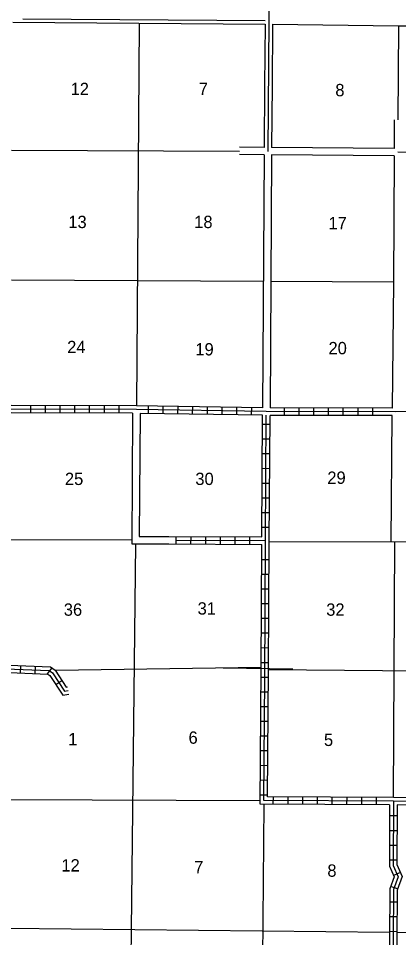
# Model space of a CAD drawing. Extents: x 1231110 to 1614361, y 15602718 to 15977648.
# Drawn here: x 1461563 to 1476965, y 15639192 to 15676482 of the extents above; entities that cross this region are included whole.
import ezdxf

# ---------------------------------------------------------------- set-up
doc = ezdxf.new("R2010")
doc.units = 0
for name, color, linetype in [('L10', 7, 'Continuous'), ('L11', 7, 'Continuous'), ('L13', 7, 'Continuous'), ('L14', 7, 'Continuous'), ('L8', 7, 'Continuous'), ('L9', 7, 'Continuous')]:
    doc.layers.add(name, color=color, linetype=linetype)

msp = doc.modelspace()

# ---------------------------------------------------------------- linework, layer by layer
at = {"layer": 'L10'}
for p, q in [((1461337, 15676323), (1471553, 15676248)), ((1471553, 15676248), (1471537, 15673755)), ((1471853, 15676245), (1471837, 15673755)), ((1466190, 15660463), (1466155, 15655172)), ((1466490, 15660460), (1466457, 15655470)), ((1466457, 15655470), (1467661, 15655464))]:
    msp.add_line(p, q, dxfattribs=at)
msp.add_lwpolyline([(1466155, 15655172), (1467659, 15655164)], dxfattribs=at)
at = {"layer": 'L11'}
for p, q in [((1471853, 15676245), (1476964, 15676183)), ((1476964, 15676183), (1478547, 15676182)), ((1471537, 15673755), (1471520, 15671246)), ((1471837, 15673755), (1471820, 15671244)), ((1476789, 15672367), (1476781, 15671201)), ((1471520, 15671246), (1470526, 15671255)), ((1476781, 15671201), (1471820, 15671244)), ((1471518, 15670947), (1470522, 15670955)), ((1471518, 15670947), (1471458, 15660680)), ((1471818, 15670944), (1471758, 15660678)), ((1476780, 15670901), (1471818, 15670944))]:
    msp.add_line(p, q, dxfattribs=at)
for points in [[(1476780, 15670901), (1476761, 15665784), (1476711, 15660673)], [(1476665, 15655239), (1476708, 15660373)]]:
    msp.add_lwpolyline(points, dxfattribs=at)
at = {"layer": 'L13'}
for p, q in [((1466460, 15676285), (1466342, 15660763)), ((1476964, 15676183), (1476939, 15672365)), ((1461286, 15671132), (1470524, 15671093)), ((1471488, 15665812), (1461283, 15665865)), ((1476761, 15665784), (1471788, 15665810)), ((1461206, 15655347), (1466156, 15655322)), ((1481924, 15655238), (1471722, 15655241)), ((1476754, 15644873), (1476815, 15655239)), ((1466305, 15655171), (1466137, 15639527)), ((1471397, 15650144), (1463061, 15650029)), ((1461145, 15644797), (1471353, 15644754)), ((1471502, 15644603), (1471416, 15634181)), ((1461127, 15639580), (1476593, 15639415)), ((1466137, 15639527), (1466054, 15631863)), ((1476893, 15639412), (1480607, 15639373))]:
    msp.add_line(p, q, dxfattribs=at)
msp.add_lwpolyline([(1479394, 15649982), (1471695, 15650060)], dxfattribs=at)
at = {"layer": 'L8'}
for p, q in [((1461742, 15676470), (1471556, 15676398)), ((1466190, 15660463), (1461264, 15660480)), ((1462062, 15660478), (1462063, 15660777)), ((1462658, 15660476), (1462660, 15660775)), ((1463255, 15660474), (1463256, 15660772)), ((1463852, 15660472), (1463853, 15660770)), ((1464448, 15660470), (1464449, 15660768)), ((1465045, 15660468), (1465046, 15660766)), ((1465641, 15660466), (1465642, 15660764)), ((1471456, 15660380), (1466490, 15660460)), ((1466833, 15660456), (1466837, 15660754)), ((1467429, 15660446), (1467434, 15660744)), ((1468026, 15660437), (1468030, 15660735)), ((1468622, 15660427), (1468627, 15660725)), ((1469219, 15660417), (1469223, 15660716)), ((1469815, 15660408), (1469820, 15660706)), ((1470412, 15660398), (1470416, 15660696)), ((1471008, 15660389), (1471013, 15660687)), ((1476711, 15660673), (1471758, 15660678)), ((1472340, 15660378), (1472340, 15660677)), ((1472936, 15660378), (1472937, 15660676)), ((1473533, 15660377), (1473533, 15660675)), ((1474129, 15660376), (1474130, 15660675)), ((1474726, 15660376), (1474726, 15660674)), ((1475323, 15660375), (1475323, 15660674)), ((1475919, 15660375), (1475920, 15660673)), ((1471722, 15655241), (1471756, 15660378)), ((1476708, 15660373), (1471756, 15660378)), ((1471455, 15660020), (1471753, 15660018)), ((1471451, 15659424), (1471749, 15659422)), ((1471447, 15658827), (1471745, 15658825)), ((1471443, 15658231), (1471741, 15658229)), ((1471439, 15657634), (1471737, 15657632)), ((1471435, 15657037), (1471733, 15657035)), ((1471431, 15656441), (1471729, 15656439)), ((1471427, 15655844), (1471725, 15655842)), ((1467946, 15655462), (1467944, 15655164)), ((1468542, 15655459), (1468541, 15655161)), ((1469139, 15655456), (1469137, 15655158)), ((1469735, 15655453), (1469734, 15655155)), ((1470332, 15655450), (1470330, 15655152)), ((1470929, 15655447), (1470927, 15655149)), ((1471695, 15650060), (1471722, 15655241)), ((1467659, 15655164), (1471422, 15655146)), ((1471396, 15650144), (1471422, 15655146)), ((1471718, 15654520), (1471419, 15654521)), ((1471715, 15653923), (1471416, 15653925)), ((1471711, 15653326), (1471413, 15653328)), ((1471708, 15652730), (1471410, 15652731)), ((1471705, 15652133), (1471407, 15652135)), ((1471702, 15651537), (1471404, 15651538)), ((1471699, 15650940), (1471401, 15650942)), ((1461646, 15649926), (1461657, 15650224)), ((1462242, 15649904), (1462253, 15650203)), ((1462747, 15649896), (1462928, 15650133)), ((1471696, 15650340), (1471398, 15650342)), ((1463074, 15649465), (1463323, 15649629)), ((1471693, 15649747), (1471394, 15649748)), ((1471688, 15649150), (1471390, 15649152)), ((1471683, 15648553), (1471385, 15648556)), ((1471678, 15647957), (1471380, 15647959)), ((1471673, 15647360), (1471375, 15647362)), ((1471669, 15646763), (1471370, 15646766)), ((1471664, 15646167), (1471365, 15646169)), ((1471659, 15645570), (1471360, 15645573)), ((1471654, 15644974), (1471356, 15644976)), ((1471879, 15644900), (1471877, 15644602)), ((1472475, 15644897), (1472474, 15644598)), ((1473072, 15644893), (1473070, 15644595)), ((1473668, 15644890), (1473667, 15644592)), ((1474265, 15644886), (1474263, 15644588)), ((1474862, 15644883), (1474860, 15644585)), ((1475458, 15644880), (1475456, 15644581)), ((1476055, 15644876), (1476053, 15644578)), ((1479617, 15644563), (1476903, 15644573)), ((1476900, 15644126), (1476602, 15644127)), ((1476898, 15643529), (1476600, 15643530)), ((1476896, 15642933), (1476598, 15642934)), ((1476894, 15642336), (1476596, 15642337)), ((1477036, 15641834), (1476764, 15641712)), ((1476920, 15641165), (1476641, 15641271)), ((1476900, 15640625), (1476602, 15640627)), ((1476896, 15640029), (1476598, 15640031)), ((1476892, 15639432), (1476594, 15639434))]:
    msp.add_line(p, q, dxfattribs=at)
for points in [[(1471848, 15681679), (1471786, 15681221), (1471704, 15676396)], [(1471607, 15660528), (1466341, 15660613), (1461116, 15660631)], [(1471458, 15660680), (1466342, 15660763), (1461267, 15660780)], [(1497992, 15660415), (1492700, 15660467), (1487643, 15660542), (1487401, 15660527), (1482101, 15660538), (1476859, 15660523), (1471607, 15660528)], [(1467661, 15655464), (1471424, 15655446), (1471456, 15660380)], [(1467945, 15655313), (1471573, 15655295), (1471606, 15660380)], [(1482020, 15644704), (1476753, 15644723), (1471503, 15644753), (1471543, 15649686), (1471573, 15655295)], [(1461055, 15650097), (1462813, 15650033), (1462945, 15649932), (1463431, 15649194), (1463581, 15649218)], [(1461205, 15650242), (1462866, 15650181), (1463056, 15650036), (1463503, 15649358), (1463558, 15649366)], [(1472678, 15650080), (1469857, 15650120)], [(1476603, 15644574), (1471352, 15644604), (1471397, 15650144)], [(1479623, 15644863), (1476754, 15644873), (1471654, 15644902), (1471696, 15650060)], [(1461203, 15649942), (1462760, 15649885), (1462834, 15649828), (1463359, 15649031), (1463605, 15649070)], [(1476603, 15644574), (1476594, 15642091), (1476787, 15641659), (1476604, 15641176), (1476563, 15635014), (1476408, 15634676), (1476437, 15634323)], [(1476753, 15644723), (1476744, 15642123), (1476949, 15641663), (1476754, 15641148), (1476713, 15634981)], [(1476903, 15644573), (1476894, 15642155), (1477112, 15641668), (1476904, 15641120), (1476863, 15634948), (1476713, 15634622), (1476749, 15634181), (1476810, 15629519), (1476782, 15629091), (1476786, 15629040), (1479954, 15629043), (1480500, 15628621), (1480877, 15628492)]]:
    msp.add_lwpolyline(points, dxfattribs=at)
at = {"layer": 'L9'}
for points in [[(1471704, 15676396), (1471669, 15671088)], [(1482213, 15671006), (1476930, 15671050)]]:
    msp.add_lwpolyline(points, dxfattribs=at)

# ---------------------------------------------------------------- texts
at = {"layer": 'L14'}
for s, p in [('12', (1463677, 15673371)), ('7', (1468869, 15673371)), ('8', (1474401, 15673324)), ('13', (1463585, 15667975)), ('18', (1468685, 15667975)), ('17', (1474125, 15667929)), ('24', (1463539, 15662902)), ('19', (1468731, 15662810)), ('20', (1474125, 15662856)), ('25', (1463447, 15657553)), ('30', (1468731, 15657553)), ('29', (1474078, 15657599)), ('36', (1463401, 15652249)), ('31', (1468823, 15652295)), ('32', (1474032, 15652249)), ('1', (1463582, 15646993)), ('6', (1468455, 15647057)), ('5', (1473941, 15646965)), ('12', (1463305, 15641874)), ('7', (1468685, 15641800)), ('8', (1474079, 15641661))]:
    msp.add_text(s, height=500, rotation=0, dxfattribs=at).set_placement(p)

doc.saveas('drawing.dxf')
